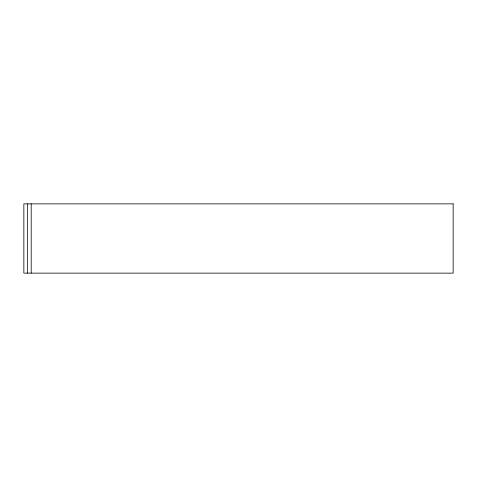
<?xml version="1.0" encoding="UTF-8"?>
<svg xmlns="http://www.w3.org/2000/svg" width="477" height="477" viewBox="0 0 477 477"><rect width="100%" height="100%" fill="white"/><g stroke="black" fill="none" stroke-linecap="round" stroke-linejoin="round"><path stroke-width="0.72" d="M31.196 203.864L31.196 273.136M27.523 203.864L27.523 273.136M453.15 203.864L23.85 203.864L23.85 273.136L453.15 273.136L453.15 203.864"/></g></svg>
